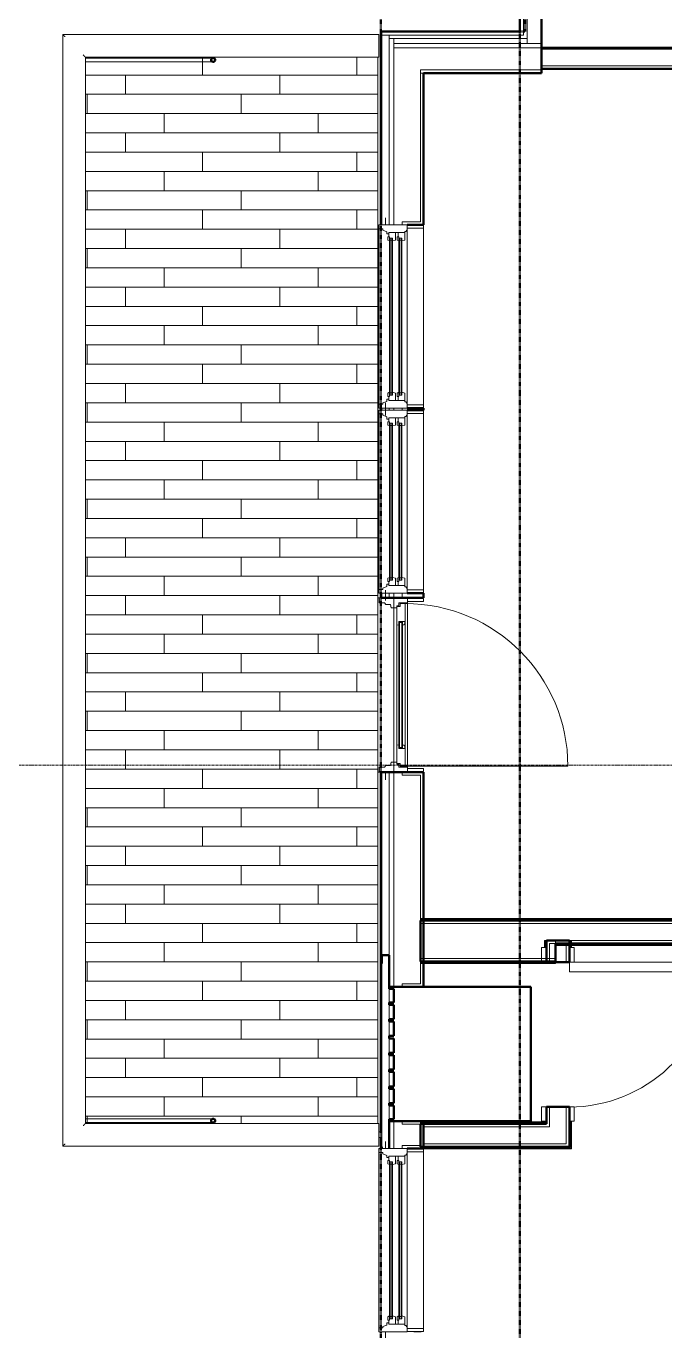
# Model space of a CAD drawing. Header units: inches. Extents: x -4235 to -464, y 9767 to 12344.
# Drawn here: x -3934.3 to -3801.7, y 11164.8 to 11435.5 of the extents above; entities that cross this region are included whole.
import ezdxf

# ---------------------------------------------------------------- set-up
doc = ezdxf.new("R2010")
doc.units = ezdxf.units.IN
doc.header["$MEASUREMENT"] = 0
doc.linetypes.add('Dash 1_16_', pattern=[0.125, 0.0625, -0.0625])
doc.linetypes.add('Grid Line 1_2_', pattern=[0.875, 0.5, -0.125, 0.125, -0.125])
for name, color, linetype, lineweight in [('0-1', 7, 'Continuous', 5), ('0-2', 10, 'Continuous', 9), ('A-DOOR-1', 7, 'Continuous', 9), ('A-DOOR-2', 130, 'Continuous', 20), ('A-DOOR-4', 31, 'Continuous', 9), ('A-DOOR-5', 31, 'Continuous', 20), ('A-DOOR-FRAM', 31, 'Continuous', 20), ('A-DOOR-FRAM-1', 130, 'Continuous', 20), ('A-DOOR-FRAM-2', 31, 'Continuous', 9), ('A-DOOR-GLAZ', 31, 'Continuous', 9), ('A-FLOR-4', 192, 'Continuous', 9), ('A-FLOR-HRAL', 11, 'Continuous', 9), ('A-FLOR-PATT-1', 9, 'Continuous', 9), ('A-GENM', 5, 'Continuous', 9), ('A-GENM-5', 5, 'Continuous', 50), ('A-GLAZ-1', 151, 'Continuous', 9), ('A-GLAZ-2', 151, 'Continuous', 20), ('A-GLAZ-3', 151, 'Continuous', 50), ('A-WALL', 113, 'Continuous', 13), ('A-WALL-1', 250, 'Continuous', 50), ('A-WALL-2', 50, 'Continuous', 13), ('A-WALL-3', 10, 'Continuous', 9), ('A-WALL-4', 254, 'Continuous', 9), ('A-WALL-5', 7, 'Continuous', 9), ('A-WALL-6', 113, 'Continuous', 9), ('A-WALL-7', 113, 'Continuous', 50), ('C-PROP-LINE-1', 91, 'Dash 1_16_', 50), ('I-WALL-1', 250, 'Continuous', 50), ('I-WALL-2', 10, 'Continuous', 9), ('I-WALL-3', 254, 'Continuous', 9), ('I-WALL-4', 7, 'Continuous', 9), ('S-GRID-1', 1, 'Grid Line 1_2_', 9)]:
    doc.layers.add(name, color=color, linetype=linetype, lineweight=lineweight)

# ---------------------------------------------------------------- blocks, each defined once
blk = doc.blocks.new('Basic Wall _ INT - W8BØF - _5_8 GYP - 2X8 WOOD_BATT_ - 5_8 GYP_ - ___-2698790-BACKGROUND - 2ND FLOOR')
at = {"layer": 'I-WALL-2'}
for p, q in [((-3852.47, 11241.44), (-3852.47, 11241.42)), ((-3852.47, 11241.4), (-3852.47, 11241.44)), ((-3852.47, 11241.44), (-3851.85, 11241.44)), ((-3852.47, 11241.36), (-3852.47, 11241.4)), ((-3852.47, 11241.32), (-3852.47, 11241.36)), ((-3852.47, 11241.31), (-3852.47, 11241.32)), ((-3852.47, 11241.29), (-3852.47, 11241.31)), ((-3852.47, 11241.3), (-3852.47, 11241.24)), ((-3852.47, 11241.03), (-3852.47, 11241.29)), ((-3852.47, 11241.23), (-3852.47, 11241.09)), ((-3852.47, 11241.09), (-3852.47, 11241.03)), ((-3851.85, 11241.09), (-3852.47, 11241.09)), ((-3826.3, 11241.44), (-3824.47, 11241.44)), ((-3824.47, 11241.42), (-3824.47, 11241.44))]:
    blk.add_line(p, q, dxfattribs=at)
at = {"layer": 'I-WALL-3'}
for p, q in [((-3852.47, 11241.31), (-3851.85, 11241.31)), ((-3851.85, 11241.03), (-3852.47, 11241.03)), ((-3851.85, 11241.44), (-3827.32, 11241.44)), ((-3824.47, 11241.09), (-3851.85, 11241.09)), ((-3826.32, 11241.31), (-3824.47, 11241.31)), ((-3824.47, 11241.44), (-3824.47, 11241.4)), ((-3824.47, 11241.4), (-3824.47, 11241.38)), ((-3824.47, 11241.38), (-3824.47, 11241.34)), ((-3824.47, 11241.34), (-3824.47, 11241.33)), ((-3824.47, 11241.33), (-3824.47, 11241.32)), ((-3824.47, 11241.32), (-3824.47, 11241.31)), ((-3824.47, 11241.24), (-3824.47, 11241.3)), ((-3824.47, 11241.09), (-3824.47, 11241.23)), ((-3824.47, 11241.03), (-3824.47, 11241.09))]:
    blk.add_line(p, q, dxfattribs=at)
at = {"layer": 'I-WALL-4'}
for p, q in [((-3851.85, 11241.31), (-3827.32, 11241.31)), ((-3824.47, 11241.03), (-3851.85, 11241.03)), ((-3824.47, 11241.31), (-3824.47, 11241.03))]:
    blk.add_line(p, q, dxfattribs=at)
blk = doc.blocks.new('Basic Wall _ INT - W8BØF - _5_8 GYP - 2X8 WOOD_BATT_ - 5_8 GYP_ - ___-2703994-BACKGROUND - 2ND FLOOR')
at = {"layer": 'I-WALL-2'}
for p, q in [((-3852.47, 11250.08), (-3852.47, 11250.35)), ((-3852.47, 11250.35), (-3852.47, 11250.29)), ((-3852.47, 11250.29), (-3852.47, 11250.15)), ((-3851.85, 11250.29), (-3852.47, 11250.29)), ((-3824.47, 11250.29), (-3824.47, 11250.35)), ((-3824.47, 11250.15), (-3824.47, 11250.29)), ((-3852.47, 11250.14), (-3852.47, 11250.08)), ((-3852.47, 11250.06), (-3852.47, 11250.08)), ((-3852.47, 11250.05), (-3852.47, 11250.06)), ((-3852.47, 11250.02), (-3852.47, 11250.05)), ((-3852.47, 11249.98), (-3852.47, 11250.02)), ((-3852.47, 11249.94), (-3852.47, 11249.98)), ((-3852.47, 11249.96), (-3852.47, 11249.94)), ((-3852.47, 11249.94), (-3851.85, 11249.94)), ((-3824.47, 11250.08), (-3824.47, 11250.14)), ((-3824.47, 11249.94), (-3824.47, 11249.96))]:
    blk.add_line(p, q, dxfattribs=at)
at = {"layer": 'I-WALL-3'}
for p, q in [((-3851.85, 11250.35), (-3852.47, 11250.35)), ((-3824.47, 11250.29), (-3851.85, 11250.29)), ((-3851.85, 11250.06), (-3852.47, 11250.06)), ((-3851.85, 11249.94), (-3824.47, 11249.94))]:
    blk.add_line(p, q, dxfattribs=at)
at = {"layer": 'I-WALL-4'}
for p, q in [((-3824.47, 11250.35), (-3851.85, 11250.35)), ((-3824.47, 11250.35), (-3824.47, 11250.06)), ((-3824.47, 11250.06), (-3851.85, 11250.06)), ((-3824.47, 11250.06), (-3824.47, 11249.98)), ((-3824.47, 11249.98), (-3824.47, 11249.94))]:
    blk.add_line(p, q, dxfattribs=at)
blk = doc.blocks.new('Basic Wall _ INT - W4BØF - _5_8 GYP - 2X4 WOOD_BATT_ - 5_8 GYP_ - ___-2685527-BACKGROUND - 2ND FLOOR')
at = {"layer": 'A-WALL-3'}
for p, q in [((-3852.45, 11202.99), (-3852.45, 11202.97)), ((-3852.45, 11202.99), (-3851.85, 11202.99)), ((-3852.45, 11202.85), (-3852.45, 11202.79)), ((-3852.45, 11202.78), (-3852.45, 11202.64)), ((-3851.87, 11202.64), (-3852.45, 11202.64)), ((-3821.55, 11202.97), (-3821.57, 11202.99)), ((-3821.37, 11202.79), (-3821.43, 11202.85)), ((-3821.22, 11202.64), (-3821.37, 11202.78)), ((-3821.16, 11202.58), (-3821.22, 11202.64))]:
    blk.add_line(p, q, dxfattribs=at)
at = {"layer": 'A-WALL-4'}
for p, q in [((-3852.45, 11202.95), (-3852.45, 11202.99)), ((-3852.45, 11202.88), (-3852.45, 11202.95)), ((-3852.45, 11202.86), (-3852.45, 11202.88)), ((-3852.45, 11202.86), (-3851.88, 11202.86)), ((-3852.45, 11202.84), (-3852.45, 11202.86)), ((-3852.45, 11202.62), (-3852.45, 11202.84)), ((-3851.85, 11202.58), (-3852.35, 11202.58)), ((-3851.85, 11202.99), (-3821.57, 11202.99)), ((-3821.22, 11202.64), (-3851.85, 11202.64))]:
    blk.add_line(p, q, dxfattribs=at)
at = {"layer": 'A-WALL-5'}
for p, q in [((-3851.85, 11202.86), (-3821.45, 11202.86)), ((-3821.16, 11202.58), (-3851.85, 11202.58))]:
    blk.add_line(p, q, dxfattribs=at)
at = {"layer": 'A-WALL-5', "flags": 128}
for points in [[(-3821.53, 11202.95), (-3821.51, 11202.93), (-3821.49, 11202.91), (-3821.47, 11202.89), (-3821.46, 11202.88), (-3821.45, 11202.87), (-3821.45, 11202.86)], [(-3821.45, 11202.86), (-3821.43, 11202.84), (-3821.37, 11202.79), (-3821.28, 11202.7), (-3821.16, 11202.58)]]:
    blk.add_lwpolyline(points, dxfattribs=at)
blk = doc.blocks.new('Basic Wall _ INT - W4BØF - _5_8 GYP - 2X4 WOOD_BATT_ - 5_8 GYP_ - ___-2685526-BACKGROUND - 2ND FLOOR')
at = {"layer": 'A-WALL-3'}
for p, q in [((-3852.45, 11208.15), (-3852.45, 11208.09)), ((-3852.45, 11208.09), (-3852.45, 11207.95)), ((-3851.85, 11208.09), (-3852.45, 11208.09)), ((-3852.45, 11207.94), (-3852.45, 11207.88)), ((-3852.45, 11207.76), (-3852.45, 11207.74)), ((-3852.42, 11207.74), (-3851.85, 11207.74)), ((-3826.67, 11208.09), (-3826.74, 11208.15)), ((-3826.53, 11207.95), (-3826.67, 11208.09)), ((-3826.46, 11207.88), (-3826.53, 11207.94)), ((-3826.32, 11207.74), (-3826.35, 11207.76))]:
    blk.add_line(p, q, dxfattribs=at)
at = {"layer": 'A-WALL-4'}
for p, q in [((-3852.45, 11207.86), (-3852.45, 11208.15)), ((-3851.85, 11208.15), (-3852.45, 11208.15)), ((-3851.85, 11207.86), (-3852.45, 11207.86)), ((-3852.45, 11207.78), (-3852.45, 11207.86)), ((-3852.45, 11207.74), (-3852.45, 11207.78)), ((-3826.67, 11208.09), (-3851.85, 11208.09)), ((-3851.85, 11207.74), (-3826.32, 11207.74))]:
    blk.add_line(p, q, dxfattribs=at)
at = {"layer": 'A-WALL-5'}
for p, q in [((-3826.74, 11208.15), (-3851.85, 11208.15)), ((-3826.45, 11207.86), (-3851.85, 11207.86))]:
    blk.add_line(p, q, dxfattribs=at)
at = {"layer": 'A-WALL-5', "flags": 128}
for points in [[(-3826.74, 11208.15), (-3826.62, 11208.03), (-3826.53, 11207.94), (-3826.47, 11207.88), (-3826.45, 11207.86)], [(-3826.45, 11207.86), (-3826.45, 11207.86), (-3826.44, 11207.85), (-3826.42, 11207.84), (-3826.41, 11207.82), (-3826.39, 11207.8), (-3826.37, 11207.78)]]:
    blk.add_lwpolyline(points, dxfattribs=at)
blk = doc.blocks.new('Basic Wall _ INT - W4BØF - _5_8 GYP - 2X4 WOOD_BATT_ - 5_8 GYP_ - ___-2685529-BACKGROUND - 2ND FLOOR')
at = {"layer": 'A-WALL-3'}
for p, q in [((-3821.57, 11245.81), (-3821.53, 11245.81)), ((-3821.55, 11245.81), (-3821.57, 11245.81)), ((-3821.57, 11245.19), (-3821.57, 11245.8)), ((-3821.53, 11245.81), (-3821.45, 11245.81)), ((-3821.45, 11245.81), (-3821.16, 11245.81)), ((-3821.37, 11245.81), (-3821.43, 11245.81)), ((-3821.22, 11245.81), (-3821.37, 11245.81)), ((-3821.16, 11245.81), (-3821.22, 11245.81)), ((-3821.22, 11245.79), (-3821.22, 11245.19)), ((-3821.22, 11245.04), (-3821.22, 11244.99)), ((-3821.22, 11244.98), (-3821.22, 11244.9)), ((-3821.22, 11244.89), (-3821.22, 11244.78)), ((-3821.57, 11202.99), (-3821.55, 11202.97)), ((-3821.43, 11202.85), (-3821.37, 11202.79)), ((-3821.37, 11202.78), (-3821.22, 11202.64)), ((-3821.22, 11202.64), (-3821.16, 11202.58))]:
    blk.add_line(p, q, dxfattribs=at)
at = {"layer": 'A-WALL-4'}
for p, q in [((-3821.57, 11244.31), (-3821.57, 11245.19)), ((-3821.45, 11245.19), (-3821.45, 11245.8)), ((-3821.22, 11244.78), (-3821.22, 11244.31)), ((-3821.16, 11245.79), (-3821.16, 11245.19)), ((-3821.16, 11245.04), (-3821.16, 11244.99)), ((-3821.16, 11244.98), (-3821.16, 11244.9)), ((-3821.16, 11244.89), (-3821.16, 11244.78)), ((-3821.57, 11202.99), (-3821.57, 11208.31)), ((-3821.22, 11208.31), (-3821.22, 11202.64))]:
    blk.add_line(p, q, dxfattribs=at)
at = {"layer": 'A-WALL-5'}
for p, q in [((-3821.45, 11244.31), (-3821.45, 11245.19)), ((-3821.16, 11244.78), (-3821.16, 11244.31)), ((-3821.45, 11202.86), (-3821.45, 11208.31)), ((-3821.16, 11208.31), (-3821.16, 11202.58))]:
    blk.add_line(p, q, dxfattribs=at)
at = {"layer": 'A-WALL-5', "flags": 128}
for points in [[(-3821.45, 11202.86), (-3821.45, 11202.87), (-3821.46, 11202.88), (-3821.47, 11202.89), (-3821.49, 11202.91), (-3821.51, 11202.93), (-3821.53, 11202.95)], [(-3821.16, 11202.58), (-3821.28, 11202.7), (-3821.37, 11202.79), (-3821.43, 11202.84), (-3821.45, 11202.86)]]:
    blk.add_lwpolyline(points, dxfattribs=at)
blk = doc.blocks.new('Basic Wall _ INT - W4BØF - _5_8 GYP - 2X4 WOOD_BATT_ - 5_8 GYP_ - ___-2685528-BACKGROUND - 2ND FLOOR')
at = {"layer": 'A-WALL-3'}
for p, q in [((-3826.67, 11245.81), (-3826.74, 11245.81)), ((-3826.53, 11245.81), (-3826.67, 11245.81)), ((-3826.67, 11245.81), (-3826.67, 11244.31)), ((-3826.46, 11245.81), (-3826.53, 11245.81)), ((-3826.32, 11245.81), (-3826.35, 11245.81)), ((-3826.32, 11244.31), (-3826.32, 11245.81)), ((-3826.74, 11208.15), (-3826.67, 11208.09)), ((-3826.67, 11208.09), (-3826.53, 11207.95)), ((-3826.53, 11207.94), (-3826.46, 11207.88)), ((-3826.35, 11207.76), (-3826.32, 11207.74))]:
    blk.add_line(p, q, dxfattribs=at)
at = {"layer": 'A-WALL-4'}
for p, q in [((-3826.74, 11245.81), (-3826.45, 11245.81)), ((-3826.74, 11245.81), (-3826.74, 11244.31)), ((-3826.45, 11245.81), (-3826.45, 11244.31)), ((-3826.45, 11245.81), (-3826.44, 11245.81)), ((-3826.45, 11245.81), (-3826.45, 11245.81)), ((-3826.44, 11245.81), (-3826.41, 11245.81)), ((-3826.41, 11245.81), (-3826.37, 11245.81)), ((-3826.37, 11245.81), (-3826.32, 11245.81)), ((-3826.67, 11208.31), (-3826.67, 11208.09)), ((-3826.32, 11207.74), (-3826.32, 11208.31))]:
    blk.add_line(p, q, dxfattribs=at)
at = {"layer": 'A-WALL-5'}
for p, q in [((-3826.74, 11208.31), (-3826.74, 11208.15)), ((-3826.45, 11208.31), (-3826.45, 11207.86))]:
    blk.add_line(p, q, dxfattribs=at)
at = {"layer": 'A-WALL-5', "flags": 128}
for points in [[(-3826.45, 11207.86), (-3826.47, 11207.88), (-3826.53, 11207.94), (-3826.62, 11208.03), (-3826.74, 11208.15)], [(-3826.37, 11207.78), (-3826.39, 11207.8), (-3826.41, 11207.82), (-3826.42, 11207.84), (-3826.44, 11207.85), (-3826.45, 11207.86), (-3826.45, 11207.86)]]:
    blk.add_lwpolyline(points, dxfattribs=at)
blk = doc.blocks.new('SWING - SINGLE - FLUSH - 30_ x 80_ - MAGIC PAK DOOR - ACOUSTICAL SEAL-3199411-BACKGROUND - 2ND FLOOR')
at = {"layer": 'A-DOOR-1'}
blk.add_arc((15, -2.375), 30.067, 180, 266.18593, dxfattribs=at)
at = {"layer": 'A-DOOR-2'}
for p, q in [((13, -2.375), (13, -32.375)), ((15, -2.375), (13, -2.375)), ((15, -2.375), (15, -32.375)), ((15, -32.375), (13, -32.375))]:
    blk.add_line(p, q, dxfattribs=at)
at = {"layer": 'A-DOOR-FRAM-1'}
for p, q in [((-18, 2.375), (-18, 3.375)), ((-18, 3.375), (-15, 3.375)), ((-15, 3.375), (-15, 2.375)), ((15, 2.375), (15, 3.375)), ((15, 3.375), (18, 3.375)), ((18, 3.375), (18, 2.375)), ((-15, 2.375), (-18, 2.375)), ((18, 2.375), (15, 2.375)), ((-18, -2.375), (-15, -2.375)), ((-18, -3.375), (-18, -2.375)), ((-15, -2.375), (-15, -3.375)), ((15, -2.375), (18, -2.375)), ((15, -3.375), (15, -2.375)), ((18, -2.375), (18, -3.375)), ((-15, -3.375), (-18, -3.375)), ((18, -3.375), (15, -3.375))]:
    blk.add_line(p, q, dxfattribs=at)
blk = doc.blocks.new('Basic Wall _ INT - W4BØF - _5_8 GYP - 2X4 WOOD_BATT_ - 5_8 GYP_ - ___-2685905-BACKGROUND - 2ND FLOOR')
at = {"layer": 'A-WALL-3'}
for p, q in [((-3824.47, 11250.35), (-3824.47, 11250.29)), ((-3824.47, 11250.29), (-3824.47, 11250.15)), ((-3648.26, 11250.15), (-3648.11, 11250.29)), ((-3648.11, 11250.29), (-3648.05, 11250.35)), ((-3824.47, 11250.14), (-3824.47, 11250.08)), ((-3824.47, 11249.96), (-3824.47, 11249.94)), ((-3725.96, 11249.94), (-3722.96, 11249.94)), ((-3688.96, 11249.94), (-3685.96, 11249.94)), ((-3648.46, 11249.94), (-3648.44, 11249.96)), ((-3648.32, 11250.08), (-3648.26, 11250.14))]:
    blk.add_line(p, q, dxfattribs=at)
at = {"layer": 'A-WALL-4'}
for p, q in [((-3725.96, 11250.29), (-3824.47, 11250.29)), ((-3648.11, 11250.29), (-3685.96, 11250.29)), ((-3824.47, 11249.94), (-3725.96, 11249.94)), ((-3685.96, 11249.94), (-3648.46, 11249.94))]:
    blk.add_line(p, q, dxfattribs=at)
at = {"layer": 'A-WALL-5'}
for p, q in [((-3824.47, 11250.06), (-3824.47, 11250.35)), ((-3725.96, 11250.35), (-3824.47, 11250.35)), ((-3648.05, 11250.35), (-3685.96, 11250.35)), ((-3725.96, 11250.06), (-3824.47, 11250.06)), ((-3824.47, 11249.98), (-3824.47, 11250.06)), ((-3824.47, 11249.94), (-3824.47, 11249.98)), ((-3648.34, 11250.06), (-3685.96, 11250.06))]:
    blk.add_line(p, q, dxfattribs=at)
at = {"layer": 'A-WALL-5', "flags": 128}
for points in [[(-3648.05, 11250.35), (-3648.17, 11250.23), (-3648.26, 11250.14), (-3648.32, 11250.08), (-3648.34, 11250.06)], [(-3648.34, 11250.06), (-3648.34, 11250.06), (-3648.35, 11250.05), (-3648.36, 11250.04), (-3648.38, 11250.02), (-3648.4, 11250), (-3648.42, 11249.98)]]:
    blk.add_lwpolyline(points, dxfattribs=at)
blk = doc.blocks.new('Basic Wall _ INT - W4BØF - _5_8 GYP - 2X4 WOOD_BATT_ - 5_8 GYP_ - ___-2685904-BACKGROUND - 2ND FLOOR')
at = {"layer": 'A-WALL-3'}
for p, q in [((-3824.47, 11245.19), (-3824.47, 11245.17)), ((-3824.47, 11245.15), (-3824.47, 11245.19)), ((-3824.47, 11245.19), (-3822.2, 11245.19)), ((-3824.47, 11245.13), (-3824.47, 11245.15)), ((-3824.47, 11245.11), (-3824.47, 11245.13)), ((-3824.47, 11245.07), (-3824.47, 11245.11)), ((-3824.47, 11245.06), (-3824.47, 11245.07)), ((-3824.47, 11244.99), (-3824.47, 11245.06)), ((-3824.47, 11245.05), (-3824.47, 11244.99)), ((-3824.47, 11244.78), (-3824.47, 11244.99)), ((-3824.47, 11244.98), (-3824.47, 11244.84)), ((-3824.47, 11244.84), (-3824.47, 11244.78)), ((-3821.57, 11244.84), (-3824.47, 11244.84)), ((-3822.2, 11245.19), (-3821.57, 11245.19)), ((-3821.38, 11244.84), (-3821.43, 11244.84)), ((-3821.3, 11244.84), (-3821.37, 11244.84)), ((-3821.19, 11244.84), (-3821.28, 11244.84)), ((-3725.96, 11245.19), (-3722.96, 11245.19)), ((-3688.96, 11245.19), (-3685.96, 11245.19)), ((-3682.27, 11244.84), (-3682.38, 11244.84)), ((-3682.18, 11244.84), (-3682.26, 11244.84)), ((-3682.11, 11244.84), (-3682.17, 11244.84)), ((-3681.96, 11245.19), (-3677.21, 11245.19)), ((-3677.21, 11244.84), (-3681.96, 11244.84)), ((-3677.02, 11244.84), (-3677.07, 11244.84)), ((-3676.93, 11244.84), (-3677.01, 11244.84)), ((-3676.81, 11244.84), (-3676.92, 11244.84)), ((-3653.63, 11244.78), (-3653.57, 11244.84)), ((-3653.57, 11244.84), (-3653.42, 11244.98)), ((-3653.42, 11244.99), (-3653.35, 11245.05)), ((-3653.24, 11245.17), (-3653.21, 11245.19))]:
    blk.add_line(p, q, dxfattribs=at)
at = {"layer": 'A-WALL-4'}
for p, q in [((-3824.47, 11245.06), (-3822.2, 11245.06)), ((-3821.57, 11244.78), (-3824.47, 11244.78)), ((-3822.18, 11245.06), (-3821.57, 11245.06)), ((-3821.57, 11245.19), (-3725.96, 11245.19)), ((-3821.38, 11244.78), (-3821.43, 11244.78)), ((-3821.3, 11244.78), (-3821.37, 11244.78)), ((-3821.19, 11244.78), (-3821.28, 11244.78)), ((-3725.96, 11244.84), (-3821.16, 11244.84)), ((-3685.96, 11245.19), (-3681.96, 11245.19)), ((-3682.38, 11244.84), (-3685.96, 11244.84)), ((-3682.27, 11244.78), (-3682.38, 11244.78)), ((-3682.18, 11244.78), (-3682.26, 11244.78)), ((-3682.12, 11244.78), (-3682.17, 11244.78)), ((-3677.21, 11244.78), (-3681.96, 11244.78)), ((-3681.94, 11245.06), (-3677.24, 11245.06)), ((-3677.21, 11245.19), (-3653.21, 11245.19)), ((-3677.02, 11244.78), (-3677.07, 11244.78)), ((-3676.93, 11244.78), (-3677.01, 11244.78)), ((-3676.81, 11244.78), (-3676.92, 11244.78)), ((-3653.57, 11244.84), (-3676.8, 11244.84))]:
    blk.add_line(p, q, dxfattribs=at)
at = {"layer": 'A-WALL-5'}
for p, q in [((-3821.57, 11245.06), (-3725.96, 11245.06)), ((-3725.96, 11244.78), (-3821.16, 11244.78)), ((-3685.96, 11245.06), (-3681.96, 11245.06)), ((-3682.38, 11244.78), (-3685.96, 11244.78)), ((-3677.21, 11245.06), (-3653.34, 11245.06)), ((-3653.63, 11244.78), (-3676.8, 11244.78))]:
    blk.add_line(p, q, dxfattribs=at)
at = {"layer": 'A-WALL-5', "flags": 128}
for points in [[(-3653.34, 11245.06), (-3653.36, 11245.04), (-3653.42, 11244.99), (-3653.51, 11244.9), (-3653.63, 11244.78)], [(-3653.26, 11245.15), (-3653.28, 11245.13), (-3653.3, 11245.11), (-3653.32, 11245.09), (-3653.33, 11245.08), (-3653.34, 11245.07), (-3653.34, 11245.06)]]:
    blk.add_lwpolyline(points, dxfattribs=at)
blk = doc.blocks.new('CTR - 1st Phase - Unit Layouts_rvt-1-BACKGROUND - 2ND FLOOR')
at = {"layer": 'A-WALL-1'}
for p, q in [((-3722.96, 11249.94), (-3824.47, 11249.94)), ((-3825.7, 11245.81), (-3826.32, 11245.81)), ((-3826.32, 11245.81), (-3826.32, 11241.31)), ((-3822.2, 11245.81), (-3825.7, 11245.81)), ((-3824.47, 11245.19), (-3722.96, 11245.19)), ((-3821.57, 11245.81), (-3822.2, 11245.81)), ((-3821.57, 11241.31), (-3821.57, 11245.81)), ((-3826.32, 11241.31), (-3821.57, 11241.31)), ((-3821.57, 11211.31), (-3826.32, 11211.31)), ((-3826.32, 11211.31), (-3826.32, 11207.74)), ((-3821.57, 11207.74), (-3821.57, 11211.31)), ((-3826.32, 11207.74), (-3852.45, 11207.74)), ((-3852.45, 11207.74), (-3852.45, 11207.11)), ((-3852.45, 11207.11), (-3852.45, 11203.61)), ((-3821.57, 11203.61), (-3821.57, 11207.74)), ((-3852.45, 11203.61), (-3852.45, 11202.99)), ((-3852.45, 11202.99), (-3821.57, 11202.99)), ((-3821.57, 11202.99), (-3821.57, 11203.61))]:
    blk.add_line(p, q, dxfattribs=at)
at = {"layer": 'A-WALL-2'}
for p, q in [((-3824.47, 11249.31), (-3852.47, 11249.31)), ((-3722.96, 11249.31), (-3824.47, 11249.31)), ((-3822.2, 11245.19), (-3825.7, 11245.19)), ((-3825.7, 11245.19), (-3825.7, 11241.31)), ((-3824.47, 11245.19), (-3824.47, 11245.81)), ((-3722.96, 11245.81), (-3824.47, 11245.81)), ((-3824.47, 11245.81), (-3824.47, 11245.19)), ((-3822.2, 11245.19), (-3822.2, 11241.31)), ((-3824.47, 11242.06), (-3852.47, 11242.06)), ((-3825.7, 11211.31), (-3825.7, 11207.74)), ((-3822.2, 11211.31), (-3822.2, 11207.74)), ((-3851.82, 11207.11), (-3851.82, 11203.61)), ((-3825.7, 11207.11), (-3851.82, 11207.11)), ((-3825.7, 11207.74), (-3825.7, 11207.11)), ((-3822.2, 11207.74), (-3822.2, 11207.11)), ((-3822.2, 11207.11), (-3822.2, 11203.61)), ((-3822.2, 11203.61), (-3851.82, 11203.61))]:
    blk.add_line(p, q, dxfattribs=at)
at = {"layer": 'A-WALL-3'}
for p, q in [((-3725.96, 11249.94), (-3824.47, 11249.94)), ((-3826.32, 11245.81), (-3824.47, 11245.81)), ((-3826.32, 11245.81), (-3826.32, 11244.31)), ((-3824.47, 11245.81), (-3821.57, 11245.81)), ((-3824.47, 11245.19), (-3822.2, 11245.19)), ((-3822.2, 11245.19), (-3821.57, 11245.19)), ((-3821.57, 11245.19), (-3821.57, 11245.8)), ((-3821.57, 11244.99), (-3821.57, 11245.04)), ((-3821.57, 11244.9), (-3821.57, 11244.98)), ((-3821.57, 11244.78), (-3821.57, 11244.89)), ((-3821.57, 11244.31), (-3821.57, 11244.78)), ((-3821.43, 11245.19), (-3821.38, 11245.19)), ((-3821.37, 11245.19), (-3821.29, 11245.19)), ((-3821.28, 11245.19), (-3821.18, 11245.19)), ((-3821.16, 11245.19), (-3725.96, 11245.19)), ((-3824.47, 11241.31), (-3826.32, 11241.31)), ((-3852.45, 11202.99), (-3852.45, 11207.71)), ((-3851.85, 11207.74), (-3852.42, 11207.74)), ((-3826.32, 11207.74), (-3851.85, 11207.74)), ((-3826.32, 11208.31), (-3826.32, 11207.74)), ((-3821.57, 11207.74), (-3821.57, 11208.31)), ((-3821.57, 11207.74), (-3821.57, 11202.99)), ((-3852.45, 11202.99), (-3851.85, 11202.99)), ((-3851.85, 11202.99), (-3821.57, 11202.99))]:
    blk.add_line(p, q, dxfattribs=at)
at = {"layer": 'A-WALL-4'}
for p, q in [((-3821.57, 11241.31), (-3824.47, 11241.31)), ((-3826.32, 11211.31), (-3821.57, 11211.31))]:
    blk.add_line(p, q, dxfattribs=at)
at = {"layer": 'I-WALL-1'}
for p, q in [((-3824.47, 11249.94), (-3852.47, 11249.94)), ((-3852.47, 11249.94), (-3852.47, 11241.44)), ((-3824.47, 11241.44), (-3824.47, 11245.19)), ((-3852.47, 11241.44), (-3824.47, 11241.44))]:
    blk.add_line(p, q, dxfattribs=at)
at = {"layer": 'I-WALL-2'}
for p, q in [((-3852.47, 11241.44), (-3852.47, 11249.94)), ((-3851.85, 11249.94), (-3852.47, 11249.94)), ((-3824.47, 11249.94), (-3851.85, 11249.94)), ((-3824.47, 11245.04), (-3824.47, 11244.78)), ((-3824.47, 11244.78), (-3824.47, 11241.44)), ((-3852.47, 11241.44), (-3851.85, 11241.44)), ((-3851.85, 11241.44), (-3827.32, 11241.44)), ((-3826.3, 11241.44), (-3824.47, 11241.44))]:
    blk.add_line(p, q, dxfattribs=at)
at = {"layer": '0-2'}
for name in ['Basic Wall _ INT - W8BØF - _5_8 GYP - 2X8 WOOD_BATT_ - 5_8 GYP_ - ___-2703994-BACKGROUND - 2ND FLOOR', 'Basic Wall _ INT - W4BØF - _5_8 GYP - 2X4 WOOD_BATT_ - 5_8 GYP_ - ___-2685905-BACKGROUND - 2ND FLOOR', 'Basic Wall _ INT - W4BØF - _5_8 GYP - 2X4 WOOD_BATT_ - 5_8 GYP_ - ___-2685528-BACKGROUND - 2ND FLOOR', 'Basic Wall _ INT - W4BØF - _5_8 GYP - 2X4 WOOD_BATT_ - 5_8 GYP_ - ___-2685904-BACKGROUND - 2ND FLOOR', 'Basic Wall _ INT - W4BØF - _5_8 GYP - 2X4 WOOD_BATT_ - 5_8 GYP_ - ___-2685529-BACKGROUND - 2ND FLOOR', 'Basic Wall _ INT - W8BØF - _5_8 GYP - 2X8 WOOD_BATT_ - 5_8 GYP_ - ___-2698790-BACKGROUND - 2ND FLOOR', 'Basic Wall _ INT - W4BØF - _5_8 GYP - 2X4 WOOD_BATT_ - 5_8 GYP_ - ___-2685526-BACKGROUND - 2ND FLOOR', 'Basic Wall _ INT - W4BØF - _5_8 GYP - 2X4 WOOD_BATT_ - 5_8 GYP_ - ___-2685527-BACKGROUND - 2ND FLOOR']:
    blk.add_blockref(name, (0, 0), dxfattribs=at)
at = {"layer": '0-2', "rotation": 89.99999999999706}
blk.add_blockref('SWING - SINGLE - FLUSH - 30_ x 80_ - MAGIC PAK DOOR - ACOUSTICAL SEAL-3199411-BACKGROUND - 2ND FLOOR', (-3823.95, 11226.31), dxfattribs=at)
blk = doc.blocks.new('CTR - 1st Phase - Common Walls_rvt-1-BACKGROUND - 2ND FLOOR')
at = {"layer": 'A-WALL-1'}
for p, q in [((-3635.32, 11430.99), (-3827.32, 11430.99)), ((-3827.32, 11430.99), (-3827.32, 11426.61)), ((-3827.32, 11426.61), (-3658.9, 11426.61))]:
    blk.add_line(p, q, dxfattribs=at)
at = {"layer": 'A-WALL-2'}
for p, q in [((-3658.27, 11430.74), (-3827.32, 11430.74)), ((-3658.27, 11427.24), (-3827.32, 11427.24))]:
    blk.add_line(p, q, dxfattribs=at)
at = {"layer": 'A-WALL-3'}
blk.add_line((-3635.32, 11430.99), (-3827.32, 11430.99), dxfattribs=at)
at = {"layer": 'A-WALL-4'}
for q in [(-3827.32, 11430.99), (-3658.9, 11426.61)]:
    blk.add_line((-3827.32, 11426.61), q, dxfattribs=at)
blk = doc.blocks.new('CTR - 1st Phase -Stairs _ Elevators_rvt-1-BACKGROUND - 2ND FLOOR')
at = {"layer": 'A-WALL-1'}
for p, q in [((-3827.32, 11438.99), (-3827.32, 11430.99)), ((-3827.32, 11430.99), (-3635.32, 11430.99))]:
    blk.add_line(p, q, dxfattribs=at)
blk = doc.blocks.new('Door-Inswing-Andersen-400_Series-Single - 3_ 0-1_8_ x custom height - 2ND FLOOR-V191-BACKGROUND - 2ND FLOOR')
at = {"layer": 'A-DOOR-4'}
blk.add_line((16.87, 0.66), (16.87, 34.41), dxfattribs=at)
blk.add_arc((16.87, 0.66), 33.75, 90, 180, dxfattribs=at)
at = {"layer": 'A-DOOR-5'}
for p, q in [((-16.87, -0.41), (-16.87, 0.66)), ((-16.87, 0.66), (-12.44, 0.66)), ((-13.19, 0.66), (-13.19, -0.66)), ((-13.19, 0.66), (-13.19, 0.59)), ((-13.19, 0.59), (-12.67, 0.59)), ((-12.44, 0.09), (-13.19, 0.09)), ((-12.67, 0.59), (-12.47, 0.34)), ((-12.47, 0.34), (-12.44, 0.16)), ((12.44, 0.66), (-12.44, 0.66)), ((-12.44, 0.16), (-12.44, 0.09)), ((16.87, 0.66), (12.44, 0.66)), ((12.47, 0.34), (12.44, 0.16)), ((12.44, 0.16), (12.44, 0.09)), ((12.44, 0.09), (13.19, 0.09)), ((12.67, 0.59), (12.47, 0.34)), ((13.19, 0.59), (12.67, 0.59)), ((13.19, 0.66), (13.19, -0.66)), ((13.19, 0.66), (13.19, 0.59)), ((16.87, -0.41), (16.87, 0.66)), ((-16.26, -0.42), (-16.87, -0.41)), ((-16.26, -1.06), (-16.26, -0.42)), ((-16.26, -1.06), (-12.44, -1.06)), ((-13.19, -0.66), (-12.44, -0.66)), ((-12.44, -0.75), (-12.47, -1.06)), ((-12.44, -0.66), (-12.44, -0.75)), ((12.44, -1.06), (-12.44, -1.06)), ((12.44, -0.66), (12.44, -0.75)), ((13.19, -0.66), (12.44, -0.66)), ((12.44, -0.75), (12.47, -1.06)), ((16.26, -1.06), (12.44, -1.06)), ((16.26, -0.42), (16.87, -0.41)), ((16.26, -1.06), (16.26, -0.42))]:
    blk.add_line(p, q, dxfattribs=at)
at = {"layer": 'A-DOOR-FRAM'}
for p, q in [((-18.06, -4.75), (-18.06, 1.12)), ((-18.06, 1.12), (-17.03, 1.12)), ((-17.69, 1.12), (-18.06, 1.12)), ((-18.06, 1.12), (-17.94, 1.12)), ((-18.06, -4.44), (-18.06, 1.12)), ((-17.31, 1.12), (17.31, 1.12)), ((-17.03, 1.12), (-17.03, -0.66)), ((17.03, 1.12), (17.03, -0.66)), ((18.06, 1.12), (17.03, 1.12)), ((17.94, 1.12), (18.06, 1.12)), ((18.06, -4.75), (18.06, 1.12)), ((18.06, 1.12), (18.06, -4.44)), ((-17.03, -0.66), (-16.45, -0.66)), ((-16, -2.23), (-16.69, -2.39)), ((-16.69, -2.39), (-16.69, -3.39)), ((-16.45, -0.66), (-16.45, -1.09)), ((-16.45, -1.09), (-16, -1.09)), ((-16, -1.09), (-16, -2.23)), ((16.45, -1.09), (16, -1.09)), ((16, -1.09), (16, -2.23)), ((16, -2.23), (16.69, -2.39)), ((16.45, -0.66), (16.45, -1.09)), ((17.03, -0.66), (16.45, -0.66)), ((16.69, -2.39), (16.69, -3.39)), ((-19.69, -3.44), (-18.06, -3.44)), ((-18.06, -5.01), (-18.06, -4.44)), ((-18.06, -4.75), (-17.03, -4.75)), ((-16.69, -3.39), (-17.03, -3.63)), ((-17.03, -3.63), (-17.03, -4.75)), ((16.69, -3.39), (17.03, -3.63)), ((17.03, -3.63), (17.03, -4.75)), ((18.06, -4.75), (17.03, -4.75)), ((19.69, -3.44), (18.06, -3.44)), ((18.06, -4.44), (18.06, -5.01))]:
    blk.add_line(p, q, dxfattribs=at)
at = {"layer": 'A-DOOR-FRAM-2'}
for p, q in [((-17.94, 4.44), (-17.31, 4.44)), ((-17.94, 1.12), (-17.94, 4.44)), ((-17.31, 4.44), (-17.31, 1.12)), ((17.31, 4.44), (17.94, 4.44)), ((17.31, 1.12), (17.31, 4.44)), ((17.94, 4.44), (17.94, 1.12)), ((-17.31, 1.12), (-17.94, 1.12)), ((17.94, 1.12), (17.31, 1.12))]:
    blk.add_line(p, q, dxfattribs=at)
at = {"layer": 'A-DOOR-GLAZ'}
for p, q in [((12.44, 0.09), (-12.44, 0.09)), ((-13.19, -0.06), (-12.44, -0.06)), ((-12.44, -0.5), (-13.19, -0.5)), ((-12.98, -0.5), (-12.98, -0.06)), ((12.44, -0.06), (-12.44, -0.06)), ((12.44, -0.5), (-12.44, -0.5)), ((12.44, -0.66), (-12.44, -0.66)), ((13.19, -0.06), (12.44, -0.06)), ((12.44, -0.5), (13.19, -0.5)), ((12.98, -0.5), (12.98, -0.06))]:
    blk.add_line(p, q, dxfattribs=at)
blk = doc.blocks.new('Window-Double_Hung-Andersen-400_Series-Tilt_Wash - DOUBLE HUNG - REVERSE COTTAGE - 2ND FLOOR-2888385-BACKGROUND - 2ND FLOOR')
at = {"layer": 'A-GLAZ-1'}
for p, q in [((-16.29, 2.5), (-15.7, 2.5)), ((-16.29, 2.12), (-15.7, 2.12)), ((-16.29, 0.56), (-15.7, 0.56)), ((-16.29, 0.19), (-15.7, 0.19)), ((-15.82, 2.5), (-15.82, 2.12)), ((-15.82, 0.56), (-15.82, 0.19)), ((-15.7, 2.63), (15.7, 2.63)), ((-15.7, 2.5), (15.7, 2.5)), ((-15.7, 2.12), (15.7, 2.12)), ((-15.7, 2), (15.7, 2)), ((-15.7, 0.69), (15.7, 0.69)), ((-15.7, 0.56), (15.7, 0.56)), ((-15.7, 0.19), (15.7, 0.19)), ((-15.7, 0.06), (15.7, 0.06)), ((16.29, 2.5), (15.7, 2.5)), ((16.29, 2.12), (15.7, 2.12)), ((16.29, 0.56), (15.7, 0.56)), ((16.29, 0.19), (15.7, 0.19)), ((15.82, 2.5), (15.82, 2.12)), ((15.82, 0.56), (15.82, 0.19)), ((-19.01, -3.94), (-19.01, -2.44)), ((-19.01, -2.44), (-18.95, -2.44)), ((18.95, -1.06), (-18.95, -1.06)), ((-18.95, -1.06), (-18.95, -4.44)), ((-18.32, -1.06), (-18.32, -4.44)), ((18.32, -1.06), (18.32, -4.44)), ((18.95, -4.44), (18.95, -1.06)), ((18.95, -2.44), (19.01, -2.44)), ((19.01, -2.44), (19.01, -3.94)), ((-18.95, -3.94), (-19.01, -3.94)), ((-18.95, -4.44), (18.95, -4.44)), ((19.01, -3.94), (18.95, -3.94))]:
    blk.add_line(p, q, dxfattribs=at)
at = {"layer": 'A-GLAZ-2'}
for p, q in [((-19.01, 3.44), (-20.51, 3.44)), ((19.01, 4.81), (-19.01, 4.81)), ((-19.01, 4.81), (-19.01, -1.06)), ((-18.2, 4.81), (-18.2, 4)), ((-18.2, 4), (-17.92, 4)), ((-17.92, 4), (-17.61, 3.19)), ((-17.61, 3.19), (-17.14, 3.19)), ((-17.42, 2.75), (-16.57, 2.75)), ((-17.42, 2.75), (-17.42, -0.56)), ((-17.14, 3.19), (-17.14, 2.75)), ((-15.86, 2.97), (-16.57, 2.97)), ((-16.57, 2.63), (-16.57, 2.97)), ((-15.86, 2.97), (-15.7, 2.63)), ((15.86, 2.97), (15.7, 2.63)), ((15.86, 2.97), (16.57, 2.97)), ((16.57, 2.63), (16.57, 2.97)), ((17.42, 2.75), (16.57, 2.75)), ((17.14, 3.19), (17.14, 2.75)), ((17.61, 3.19), (17.14, 3.19)), ((17.42, 2.75), (17.42, -0.56)), ((17.92, 4), (17.61, 3.19)), ((18.2, 4), (17.92, 4)), ((18.2, 4.81), (18.2, 4)), ((19.01, -1.06), (19.01, 4.81)), ((19.01, 3.44), (20.51, 3.44)), ((-17.42, 1.37), (-15.86, 1.37)), ((-17.42, 0.81), (-16.57, 0.81)), ((-15.7, 2.63), (-16.57, 2.63)), ((-15.86, 1.03), (-16.57, 1.03)), ((-16.57, 0.69), (-16.57, 1.03)), ((-15.7, 0.69), (-16.57, 0.69)), ((-16.29, 2.63), (-16.29, 2)), ((-15.7, 2), (-16.29, 2)), ((-16.29, 0.69), (-16.29, 0.06)), ((-15.7, 0.06), (-16.29, 0.06)), ((-15.86, 1.37), (-15.7, 2)), ((-15.86, 1.03), (-15.7, 0.69)), ((-15.86, -0.56), (-15.7, 0.06)), ((15.7, 2.63), (16.57, 2.63)), ((15.7, 2), (16.29, 2)), ((15.86, 1.37), (15.7, 2)), ((15.86, 1.03), (15.7, 0.69)), ((15.7, 0.69), (16.57, 0.69)), ((15.7, 0.06), (16.29, 0.06)), ((15.86, -0.56), (15.7, 0.06)), ((17.42, 1.37), (15.86, 1.37)), ((15.86, 1.03), (16.57, 1.03)), ((16.29, 2.63), (16.29, 2)), ((16.29, 0.69), (16.29, 0.06)), ((16.57, 0.69), (16.57, 1.03)), ((17.42, 0.81), (16.57, 0.81)), ((-19.01, -1.06), (19.01, -1.06)), ((-17.67, -0.78), (-18, -1.06)), ((-17.67, -0.78), (-17.67, -0.56)), ((-17.67, -0.56), (-15.86, -0.56)), ((17.67, -0.56), (15.86, -0.56)), ((17.67, -0.78), (17.67, -0.56)), ((17.67, -0.78), (18, -1.06))]:
    blk.add_line(p, q, dxfattribs=at)
blk = doc.blocks.new('V-Series_EWC4_SPVU_RFA_2015 - 2ND AND 3RD FLOOR-V206-BACKGROUND - 2ND FLOOR')
at = {"layer": 'A-GENM'}
for p, q in [((-3858.97, 11232.96), (-3858.97, 11235.75)), ((-3858.97, 11229.47), (-3858.97, 11232.46)), ((-3858.97, 11225.99), (-3858.97, 11228.97)), ((-3858.97, 11222.5), (-3858.97, 11225.49)), ((-3858.97, 11219.02), (-3858.97, 11222)), ((-3858.97, 11215.53), (-3858.97, 11218.52)), ((-3858.97, 11212.07), (-3858.97, 11215.03)), ((-3858.97, 11208.75), (-3858.97, 11211.55))]:
    blk.add_line(p, q, dxfattribs=at)
at = {"layer": 'A-GENM-5'}
for p, q in [((-3829.54, 11236.19), (-3858.97, 11236.19)), ((-3858.97, 11236.19), (-3858.97, 11235.75)), ((-3858.97, 11235.75), (-3857.97, 11235.75)), ((-3857.97, 11235.75), (-3857.97, 11232.96)), ((-3829.54, 11208.31), (-3829.54, 11236.19)), ((-3857.97, 11232.96), (-3858.97, 11232.96)), ((-3858.97, 11232.96), (-3858.97, 11232.46)), ((-3858.97, 11232.46), (-3857.97, 11232.46)), ((-3857.97, 11232.46), (-3857.97, 11229.47)), ((-3857.97, 11229.47), (-3858.97, 11229.47)), ((-3858.97, 11229.47), (-3858.97, 11228.97)), ((-3858.97, 11228.97), (-3857.97, 11228.97)), ((-3857.97, 11228.97), (-3857.97, 11225.99)), ((-3857.97, 11225.99), (-3858.97, 11225.99)), ((-3858.97, 11225.99), (-3858.97, 11225.49)), ((-3858.97, 11225.49), (-3857.97, 11225.49)), ((-3857.97, 11225.49), (-3857.97, 11222.5)), ((-3857.97, 11222.5), (-3858.97, 11222.5)), ((-3858.97, 11222.5), (-3858.97, 11222)), ((-3858.97, 11222), (-3857.97, 11222)), ((-3857.97, 11222), (-3857.97, 11219.02)), ((-3857.97, 11219.02), (-3858.97, 11219.02)), ((-3858.97, 11219.02), (-3858.97, 11218.52)), ((-3858.97, 11218.52), (-3857.97, 11218.52)), ((-3857.97, 11218.52), (-3857.97, 11215.53)), ((-3857.97, 11215.53), (-3858.97, 11215.53)), ((-3858.97, 11215.53), (-3858.97, 11215.03)), ((-3858.97, 11215.03), (-3857.97, 11215.03)), ((-3857.97, 11215.03), (-3857.97, 11212.05)), ((-3857.97, 11212.05), (-3858.97, 11212.05)), ((-3858.97, 11212.05), (-3858.97, 11211.55)), ((-3858.97, 11211.55), (-3857.97, 11211.55)), ((-3857.97, 11211.55), (-3857.97, 11208.75)), ((-3857.97, 11208.75), (-3858.97, 11208.75)), ((-3858.97, 11208.75), (-3858.97, 11208.31)), ((-3858.97, 11208.31), (-3829.54, 11208.31))]:
    blk.add_line(p, q, dxfattribs=at)
blk = doc.blocks.new('Railing - Baluster_01-2700443-BACKGROUND - 2ND FLOOR')
at = {"layer": 'A-FLOR-HRAL'}
for p, q in [((-0.59, 1.18), (0.59, 1.18)), ((-0.59, 0.59), (-0.59, 1.18)), ((0.59, 1.18), (0.59, 0.59))]:
    blk.add_line(p, q, dxfattribs=at)
blk = doc.blocks.new('Railing - Railing-2550578-BACKGROUND - 2ND FLOOR')
at = {"layer": 'A-FLOR-HRAL'}
for p, q in [((-3926.72, 11433.75), (-3926.72, 11203.13)), ((-3861.11, 11433.75), (-3926.72, 11433.75)), ((-3861.11, 11433.75), (-3861.11, 11433.28)), ((-3861.11, 11433.28), (-3861.11, 11429.5)), ((-3922, 11207.85), (-3922, 11429.03)), ((-3922, 11429.03), (-3861.11, 11429.03)), ((-3861.11, 11429.5), (-3861.11, 11429.03)), ((-3861.11, 11207.85), (-3922, 11207.85)), ((-3861.11, 11207.85), (-3861.11, 11207.38)), ((-3861.11, 11207.38), (-3861.11, 11203.6)), ((-3926.72, 11203.13), (-3861.11, 11203.13)), ((-3861.11, 11203.6), (-3861.11, 11203.13))]:
    blk.add_line(p, q, dxfattribs=at)
for points, knots in [([(-3926.25, 11433.28), (-3926.29, 11433.32), (-3926.35, 11433.38), (-3926.43, 11433.46), (-3926.48, 11433.51), (-3926.51, 11433.54), (-3926.55, 11433.58), (-3926.58, 11433.61), (-3926.61, 11433.63), (-3926.63, 11433.66), (-3926.66, 11433.69), (-3926.69, 11433.72), (-3926.72, 11433.74), (-3926.72, 11433.75), (-3926.72, 11433.75)], [0, 0, 0, 0, 0.166667, 0.25, 0.333333, 0.375, 0.416667, 0.5, 0.541667, 0.583333, 0.666667, 0.75, 0.833333, 1, 1, 1, 1]), ([(-3922, 11429.03), (-3922, 11429.03), (-3922.01, 11429.04), (-3922.03, 11429.06), (-3922.06, 11429.09), (-3922.09, 11429.12), (-3922.12, 11429.14), (-3922.14, 11429.17), (-3922.18, 11429.21), (-3922.23, 11429.25), (-3922.26, 11429.29), (-3922.3, 11429.33), (-3922.37, 11429.4), (-3922.43, 11429.46), (-3922.47, 11429.5)], [0, 0, 0, 0, 0.166667, 0.25, 0.333333, 0.416667, 0.458333, 0.5, 0.583333, 0.666667, 0.708333, 0.75, 0.833333, 1, 1, 1, 1]), ([(-3922, 11207.85), (-3922, 11207.85), (-3922.01, 11207.84), (-3922.03, 11207.82), (-3922.06, 11207.79), (-3922.09, 11207.76), (-3922.12, 11207.73), (-3922.14, 11207.71), (-3922.18, 11207.67), (-3922.23, 11207.62), (-3922.26, 11207.59), (-3922.3, 11207.55), (-3922.37, 11207.48), (-3922.43, 11207.42), (-3922.47, 11207.38)], [0, 0, 0, 0, 0.166667, 0.25, 0.333333, 0.416667, 0.458333, 0.5, 0.583333, 0.666667, 0.708333, 0.75, 0.833333, 1, 1, 1, 1]), ([(-3926.25, 11203.6), (-3926.29, 11203.56), (-3926.35, 11203.5), (-3926.43, 11203.42), (-3926.48, 11203.37), (-3926.51, 11203.34), (-3926.55, 11203.3), (-3926.58, 11203.27), (-3926.61, 11203.24), (-3926.63, 11203.22), (-3926.66, 11203.19), (-3926.69, 11203.16), (-3926.72, 11203.14), (-3926.72, 11203.13), (-3926.72, 11203.13)], [0, 0, 0, 0, 0.166667, 0.25, 0.333333, 0.375, 0.416667, 0.5, 0.541667, 0.583333, 0.666667, 0.75, 0.833333, 1, 1, 1, 1])]:
    blk.add_open_spline(points, degree=3, knots=knots, dxfattribs=at)
at = {"extrusion": (0, 0, -1), "zscale": -1, "rotation": 89.99999999999928}
blk.add_blockref('Railing - Baluster_01-2700443-BACKGROUND - 2ND FLOOR', (3861.7, 11205.49), dxfattribs=at)
blk = doc.blocks.new('Walls 1 - Walls 1-2559882-BACKGROUND - 2ND FLOOR')
at = {"layer": 'A-WALL-6'}
for p, q in [((-3895.51, 11208.78), (-3922, 11208.78)), ((-3922, 11208.03), (-3895.51, 11208.03))]:
    blk.add_line(p, q, dxfattribs=at)
at = {"layer": 'A-WALL-7', "flags": 128}
for points in [[(-3895.51, 11208.78), (-3895.62, 11208.77), (-3895.71, 11208.74), (-3895.8, 11208.69), (-3895.87, 11208.62), (-3895.92, 11208.54), (-3895.94, 11208.46), (-3895.94, 11208.36), (-3895.92, 11208.28), (-3895.87, 11208.2), (-3895.8, 11208.13), (-3895.71, 11208.08), (-3895.62, 11208.05), (-3895.51, 11208.03)], [(-3895.51, 11208.03), (-3895.41, 11208.05), (-3895.31, 11208.08), (-3895.23, 11208.13), (-3895.16, 11208.2), (-3895.11, 11208.28), (-3895.08, 11208.36), (-3895.08, 11208.46), (-3895.11, 11208.54), (-3895.16, 11208.62), (-3895.23, 11208.69), (-3895.31, 11208.74), (-3895.41, 11208.77), (-3895.51, 11208.78)]]:
    blk.add_lwpolyline(points, dxfattribs=at)
blk = doc.blocks.new('Walls 4 - Walls 1-2559901-BACKGROUND - 2ND FLOOR')
at = {"layer": 'A-WALL-6'}
for p, q in [((-3895.51, 11428.85), (-3922, 11428.85)), ((-3922, 11428.1), (-3895.51, 11428.1))]:
    blk.add_line(p, q, dxfattribs=at)
at = {"layer": 'A-WALL-7', "flags": 128}
for points in [[(-3895.51, 11428.85), (-3895.62, 11428.84), (-3895.71, 11428.81), (-3895.8, 11428.76), (-3895.87, 11428.69), (-3895.92, 11428.61), (-3895.94, 11428.52), (-3895.94, 11428.43), (-3895.92, 11428.35), (-3895.87, 11428.27), (-3895.8, 11428.2), (-3895.71, 11428.15), (-3895.62, 11428.11), (-3895.51, 11428.1)], [(-3895.51, 11428.1), (-3895.41, 11428.11), (-3895.31, 11428.15), (-3895.23, 11428.2), (-3895.16, 11428.27), (-3895.11, 11428.35), (-3895.08, 11428.43), (-3895.08, 11428.52), (-3895.11, 11428.61), (-3895.16, 11428.69), (-3895.23, 11428.76), (-3895.31, 11428.81), (-3895.41, 11428.84), (-3895.51, 11428.85)]]:
    blk.add_lwpolyline(points, dxfattribs=at)
blk = doc.blocks.new('Perforated Panel at Magic-Pak - hvac panel - 2nd floor 2-V209-BACKGROUND - 2ND FLOOR')
at = {"layer": 'A-GLAZ-3'}
for p, q in [((-17.1, 4.44), (-19.01, 4.44)), ((-19.01, 4.44), (-19.01, 4.37)), ((-19.01, 4.37), (-17.1, 4.37)), ((19.01, 4.44), (-15.92, 4.44)), ((-15.92, 4.37), (19.01, 4.37)), ((19.01, 4.37), (19.01, 4.44))]:
    blk.add_line(p, q, dxfattribs=at)
blk = doc.blocks.new('Family - ___-2835860-BACKGROUND - 2ND FLOOR')
at = {"layer": 'C-PROP-LINE-1'}
for p, q in [((-3830.72, 11434.39), (-3830.72, 11547.59)), ((-3860.72, 11434.39), (-3830.72, 11434.39)), ((-3860.72, 9980.19), (-3860.72, 11434.39))]:
    blk.add_line(p, q, dxfattribs=at)
blk = doc.blocks.new('Family - ___-2835903-BACKGROUND - 2ND FLOOR')
at = {"layer": 'C-PROP-LINE-1'}
blk.add_line((-3831.82, 10009.09), (-3831.82, 12089.69), dxfattribs=at)
blk = doc.blocks.new('Family - ___-2835932-BACKGROUND - 2ND FLOOR')
at = {"layer": 'C-PROP-LINE-1'}
blk.add_line((-3860.72, 9980.19), (-3860.72, 12118.59), dxfattribs=at)

msp = doc.modelspace()

# ---------------------------------------------------------------- hatches: boundary and pattern name
at = {"layer": 'A-FLOR-PATT-1'}
h = msp.add_hatch(dxfattribs=at)
h.set_pattern_fill('FP_4', color=256, style=0, pattern_type=2)
h.set_pattern_definition([(180, (19334.317, 12037.341), (-5e-16, -4), []), (270, (19334.317, 12037.341), (8, -8), [4, -28]), (270, (19318.317, 12033.341), (8, -8), [4, -28])])
h.paths.add_polyline_path([(-3922, 11207.85), (-3861.3, 11207.85), (-3861.3, 11429.03), (-3922, 11429.03), (-3922, 11207.94)], flags=0)

# ---------------------------------------------------------------- linework, layer by layer
at = {"layer": 'A-FLOR-4'}
for p, q in [((-3861.3, 11207.85), (-3861.3, 11429.03)), ((-3827.32, 11430.99), (-3857.97, 11430.99)), ((-3590.7, 11430.99), (-3827.32, 11430.99)), ((-3857.97, 11316.86), (-3857.97, 11280.74))]:
    msp.add_line(p, q, dxfattribs=at)
at = {"layer": 'A-WALL'}
for p, q in [((-3831.07, 11548.34), (-3831.07, 11433.64)), ((-3830.32, 11431.89), (-3830.32, 11550.09)), ((-3860.47, 11434.39), (-3860.47, 11394.24)), ((-3831.07, 11433.64), (-3860.47, 11433.64)), ((-3858.97, 11433.64), (-3858.97, 11394.24)), ((-3830.32, 11432.89), (-3858.97, 11432.89)), ((-3857.97, 11432.89), (-3857.97, 11394.24)), ((-3857.97, 11431.89), (-3829.82, 11431.89)), ((-3852.47, 11394.86), (-3852.47, 11426.39)), ((-3827.32, 11426.39), (-3852.47, 11426.39)), ((-3851.85, 11425.76), (-3852.47, 11425.76)), ((-3856.29, 11394.86), (-3856.29, 11394.24)), ((-3856.29, 11394.86), (-3852.47, 11394.86)), ((-3860.47, 11356.22), (-3860.47, 11355.84)), ((-3858.97, 11356.22), (-3858.97, 11355.84)), ((-3857.97, 11356.22), (-3857.97, 11355.84)), ((-3856.29, 11356.22), (-3856.29, 11355.84)), ((-3860.47, 11317.82), (-3860.47, 11316.86)), ((-3858.97, 11317.82), (-3858.97, 11316.86)), ((-3857.97, 11317.82), (-3857.97, 11316.86)), ((-3856.29, 11317.82), (-3856.29, 11316.86)), ((-3860.47, 11280.74), (-3860.47, 11242.76)), ((-3858.97, 11280.74), (-3858.97, 11242.76)), ((-3857.97, 11280.74), (-3857.97, 11236.19)), ((-3856.29, 11280.74), (-3856.29, 11280.11)), ((-3852.47, 11280.11), (-3856.29, 11280.11)), ((-3852.47, 11236.81), (-3852.47, 11280.11)), ((-3856.29, 11236.81), (-3856.29, 11236.19)), ((-3856.29, 11236.81), (-3852.47, 11236.81)), ((-3857.97, 11208.31), (-3857.97, 11202.61)), ((-3856.29, 11208.31), (-3856.29, 11207.69)), ((-3852.47, 11207.69), (-3856.29, 11207.69)), ((-3852.47, 11203.24), (-3852.47, 11207.69)), ((-3856.29, 11203.24), (-3856.29, 11202.61)), ((-3856.29, 11203.24), (-3852.47, 11203.24))]:
    msp.add_line(p, q, dxfattribs=at)
at = {"layer": 'A-WALL-6'}
for p, q in [((-3829.82, 11431.89), (-3827.32, 11431.89)), ((-3851.85, 11394.24), (-3851.85, 11394.18)), ((-3851.85, 11356.28), (-3851.85, 11356.22)), ((-3851.85, 11355.84), (-3851.85, 11355.78)), ((-3851.85, 11317.88), (-3851.85, 11317.82)), ((-3851.85, 11202.61), (-3851.85, 11202.55))]:
    msp.add_line(p, q, dxfattribs=at)
at = {"layer": 'A-WALL-7'}
for p, q in [((-3831.82, 11547.59), (-3831.82, 11434.39)), ((-3827.32, 11434.39), (-3827.32, 11547.59)), ((-3860.72, 11434.39), (-3860.72, 11394.24)), ((-3831.82, 11434.39), (-3860.72, 11434.39)), ((-3827.32, 11425.76), (-3827.32, 11434.39)), ((-3851.85, 11394.24), (-3851.85, 11425.76)), ((-3851.85, 11425.76), (-3827.32, 11425.76)), ((-3855.22, 11394.24), (-3851.85, 11394.24)), ((-3860.72, 11356.22), (-3860.72, 11355.84)), ((-3851.85, 11356.22), (-3855.22, 11356.22)), ((-3855.22, 11355.84), (-3851.85, 11355.84)), ((-3851.85, 11355.84), (-3851.85, 11356.22)), ((-3860.72, 11317.82), (-3860.72, 11316.86)), ((-3860.72, 11316.86), (-3851.85, 11316.86)), ((-3851.85, 11317.82), (-3855.22, 11317.82)), ((-3851.85, 11316.86), (-3851.85, 11317.82)), ((-3851.85, 11280.74), (-3860.72, 11280.74)), ((-3860.72, 11280.74), (-3860.72, 11241.01)), ((-3851.85, 11236.19), (-3851.85, 11280.74)), ((-3860.47, 11241.01), (-3860.47, 11242.76)), ((-3860.47, 11242.76), (-3858.97, 11242.76)), ((-3858.97, 11242.76), (-3858.97, 11236.19)), ((-3860.72, 11241.01), (-3860.47, 11241.01)), ((-3858.97, 11236.19), (-3851.85, 11236.19)), ((-3851.85, 11208.31), (-3858.97, 11208.31)), ((-3858.97, 11208.31), (-3858.97, 11202.61)), ((-3851.85, 11202.61), (-3851.85, 11208.31)), ((-3860.47, 11202.99), (-3860.72, 11202.99)), ((-3860.72, 11202.99), (-3860.72, 11202.61)), ((-3860.47, 11202.61), (-3860.47, 11202.99)), ((-3855.22, 11202.61), (-3851.85, 11202.61))]:
    msp.add_line(p, q, dxfattribs=at)
at = {"layer": 'S-GRID-1'}
msp.add_line((-464.45, 11282.19), (-4185.7, 11282.19), dxfattribs=at)

# ---------------------------------------------------------------- block references
at = {"layer": '0-1'}
for name in ['CTR - 1st Phase - Unit Layouts_rvt-1-BACKGROUND - 2ND FLOOR', 'CTR - 1st Phase - Common Walls_rvt-1-BACKGROUND - 2ND FLOOR', 'CTR - 1st Phase -Stairs _ Elevators_rvt-1-BACKGROUND - 2ND FLOOR']:
    msp.add_blockref(name, (0, 0), dxfattribs=at)
at = {"layer": 'A-DOOR-4', "rotation": 269.9999999999999}
msp.add_blockref('Door-Inswing-Andersen-400_Series-Single - 3_ 0-1_8_ x custom height - 2ND FLOOR-V191-BACKGROUND - 2ND FLOOR', (-3856.29, 11298.8), dxfattribs=at)
at = {"layer": 'A-FLOR-HRAL'}
msp.add_blockref('Railing - Railing-2550578-BACKGROUND - 2ND FLOOR', (0, 0), dxfattribs=at)
at = {"layer": 'A-GENM'}
msp.add_blockref('V-Series_EWC4_SPVU_RFA_2015 - 2ND AND 3RD FLOOR-V206-BACKGROUND - 2ND FLOOR', (0, 0), dxfattribs=at)
at = {"layer": 'A-GLAZ-1', "rotation": 89.99999999999991}
for name, p in [('Window-Double_Hung-Andersen-400_Series-Tilt_Wash - DOUBLE HUNG - REVERSE COTTAGE - 2ND FLOOR-2888385-BACKGROUND - 2ND FLOOR', (-3856.29, 11375.23)), ('Window-Double_Hung-Andersen-400_Series-Tilt_Wash - DOUBLE HUNG - REVERSE COTTAGE - 2ND FLOOR-2888385-BACKGROUND - 2ND FLOOR', (-3856.29, 11336.83)), ('Perforated Panel at Magic-Pak - hvac panel - 2nd floor 2-V209-BACKGROUND - 2ND FLOOR', (-3856.29, 11222)), ('Window-Double_Hung-Andersen-400_Series-Tilt_Wash - DOUBLE HUNG - REVERSE COTTAGE - 2ND FLOOR-2888385-BACKGROUND - 2ND FLOOR', (-3856.29, 11183.6))]:
    msp.add_blockref(name, p, dxfattribs=at)
at = {"layer": 'A-WALL-6'}
for name in ['Walls 4 - Walls 1-2559901-BACKGROUND - 2ND FLOOR', 'Walls 1 - Walls 1-2559882-BACKGROUND - 2ND FLOOR']:
    msp.add_blockref(name, (0, 0), dxfattribs=at)
at = {"layer": 'C-PROP-LINE-1'}
for name in ['Family - ___-2835860-BACKGROUND - 2ND FLOOR', 'Family - ___-2835932-BACKGROUND - 2ND FLOOR', 'Family - ___-2835903-BACKGROUND - 2ND FLOOR']:
    msp.add_blockref(name, (0, 0), dxfattribs=at)

doc.saveas('drawing.dxf')
